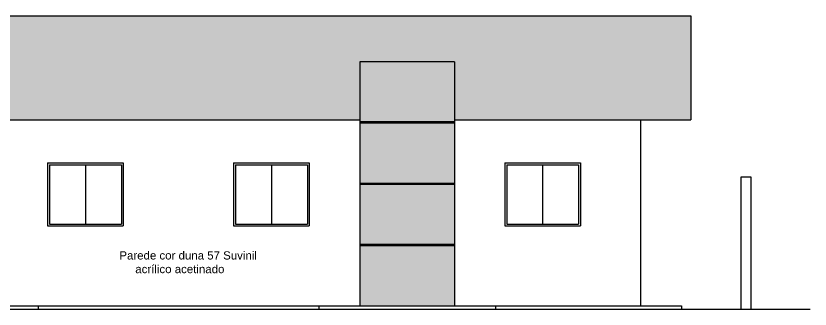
# Model space of a CAD drawing. Header units: millimetres. Extents: x 562 to 1062, y -27 to 300.
# Drawn here: x 841.92 to 854.51, y 295.84 to 300.49 of the extents above; entities that cross this region are included whole.
import ezdxf

# ---------------------------------------------------------------- set-up
doc = ezdxf.new("R2010")
doc.units = ezdxf.units.MM
doc.header["$LTSCALE"] = 0.04
for name, color, linetype in [('03', 3, 'Continuous'), ('05', 5, 'Continuous'), ('2', 2, 'Continuous'), ('CALCADA', 4, 'Continuous')]:
    doc.layers.add(name, color=color, linetype=linetype)
doc.styles.get("Standard").update_dxf_attribs({"font": 'arial.ttf'})

msp = doc.modelspace()

# ---------------------------------------------------------------- hatches: boundary and pattern name
at = {"layer": '03'}
h = msp.add_hatch(dxfattribs=at)
h.set_pattern_fill('TELHA2', color=256, scale=0.3, style=0)
h.set_pattern_definition([(125.2176, (-207.423276, 68.388973), (2.10000034906, -2.99999974996), [0.0624261, -6.1801698]), (160.71, (-207.459276, 68.439973), (5.10000155527, -1.7999959482), [0.0635688, -6.2933172]), (199.29, (-207.519276, 68.460973), (-5.10000155527, -1.7999959482), [0.0635688, -6.2933172]), (234.7824, (-207.579276, 68.439973), (-2.10000034906, -2.99999974996), [0.0624261, -6.1801698]), (270, (-207.61528, 68.38897), (0.3, -0.3), [0.03, -0.27]), (90, (-207.42328, 68.35897), (-0.3, 0.3), [0.03, -0.27]), (0, (-207.42328, 68.38297), (0.3, 0.3), [0.024, -0.276]), (0, (-207.42328, 68.35897), (0.3, 0.3), [0.024, -0.276]), (125.5377, (-207.399276, 68.397973), (-0.9000004721, 1.1999994744), [0.077421, -2.5032768]), (162.2553, (-207.444276, 68.460973), (-6.59999886937, 2.10000322881), [0.0787464, -7.7958963]), (197.7447, (-207.519276, 68.484973), (6.59999886937, 2.10000322881), [0.0787464, -7.7958963]), (234.4623, (-207.594276, 68.460973), (0.9000004721, 1.1999994744), [0.077421, -2.5032768]), (270, (-207.63928, 68.39797), (0.3, -0.3), [0.015, -0.285]), (90, (-207.39928, 68.38297), (-0.3, 0.3), [0.015, -0.285]), (0, (-207.69928, 68.38297), (0.3, 0.3), [0.06, -0.24]), (0, (-207.69928, 68.35897), (0.3, 0.3), [0.084, -0.216]), (84.8056, (-207.639276, 68.394973), (-0.2999985674, -3.000000201), [0.2650887, -3.0485196]), (95.1944, (-207.399276, 68.394973), (-0.2999985674, 3.000000201), [0.2650887, -3.0485196])])
h.paths.add_polyline_path([(840.123, 298.836), (840.123, 299.756), (841.623, 299.756), (841.623, 298.836), (847.373, 298.836), (847.373, 299.756), (848.873, 299.756), (848.873, 298.836), (852.623, 298.836), (852.623, 300.486), (821.873, 300.486), (821.873, 298.836), (832.873, 298.836), (832.873, 299.756), (834.373, 299.756), (834.373, 298.836)])
h = msp.add_hatch(dxfattribs=at)
h.set_pattern_fill('AR-SAND', color=256, scale=0.005, style=0)
h.set_pattern_definition([(37.5, (-207.69928, 68.35897), (-0.008000156, 0.24470662), [0, -0.19304, 0, -0.2159, 0, -0.206375]), (7.5, (-207.69928, 68.35897), (0.22476164, 0.35841255), [0, -0.10414, 0, -0.17399, 0, -0.066675]), (327.5, (-207.85549, 68.35897), (0.395496185, 0.000718592), [0, -0.0635, 0, -0.2286, 0, -0.29845]), (317.5, (-207.8555, 68.35897), (0.38177823, 0.11146466), [0, -0.03175, 0, -0.14986, 0, -0.17145])])
h.paths.add_polyline_path([(834.373, 298.804), (834.373, 299.756), (832.873, 299.756), (832.873, 298.804)])
h.paths.add_polyline_path([(832.873, 298.784), (832.873, 297.831), (834.373, 297.831), (834.373, 298.784)])
h.paths.add_polyline_path([(832.873, 297.811), (832.873, 296.859), (834.373, 296.859), (834.373, 297.811)])
h.paths.add_polyline_path([(832.873, 296.839), (832.873, 295.886), (834.373, 295.886), (834.373, 296.839)])
h.paths.add_polyline_path([(848.873, 298.804), (848.873, 299.756), (847.373, 299.756), (847.373, 298.804)])
h.paths.add_polyline_path([(848.873, 297.831), (848.873, 298.784), (847.373, 298.784), (847.373, 297.831)])
h.paths.add_polyline_path([(848.873, 296.859), (848.873, 297.811), (847.373, 297.811), (847.373, 296.859)])
h.paths.add_polyline_path([(847.373, 296.839), (847.373, 295.886), (848.873, 295.886), (848.873, 296.839)])
h.paths.add_polyline_path([(834.01, 297.636), (834.01, 298.007), (834.214, 298.007), (834.214, 297.636)], flags=9)

# ---------------------------------------------------------------- linework, layer by layer
for p, q in [((821.873, 300.486), (852.623, 300.486)), ((852.623, 300.486), (852.623, 298.836)), ((841.623, 298.836), (847.373, 298.836)), ((848.873, 298.836), (852.623, 298.836)), ((842.423, 298.156), (842.423, 297.156)), ((842.423, 298.156), (843.623, 298.156)), ((842.453, 298.126), (843.593, 298.126)), ((842.453, 298.126), (842.453, 297.186)), ((843.023, 298.126), (843.023, 297.186)), ((843.593, 298.126), (843.593, 297.186)), ((843.623, 298.156), (843.623, 297.156)), ((845.373, 298.156), (845.373, 297.156)), ((845.373, 298.156), (846.573, 298.156)), ((845.403, 298.126), (845.403, 297.186)), ((845.403, 298.126), (846.543, 298.126)), ((845.973, 298.126), (845.973, 297.186)), ((846.543, 298.126), (846.543, 297.186)), ((846.573, 298.156), (846.573, 297.156)), ((849.673, 298.156), (849.673, 297.156)), ((849.673, 298.156), (850.873, 298.156)), ((849.703, 298.126), (849.703, 297.186)), ((849.703, 298.126), (850.843, 298.126)), ((850.273, 298.126), (850.273, 297.186)), ((850.843, 298.126), (850.843, 297.186)), ((850.873, 298.156), (850.873, 297.156)), ((853.423, 297.936), (853.573, 297.936)), ((853.423, 295.836), (853.423, 297.936)), ((853.573, 297.936), (853.573, 295.836)), ((842.423, 297.156), (843.623, 297.156)), ((842.453, 297.186), (843.593, 297.186)), ((845.373, 297.156), (846.573, 297.156)), ((845.403, 297.186), (846.543, 297.186)), ((849.673, 297.156), (850.873, 297.156)), ((849.703, 297.186), (850.843, 297.186)), ((842.273, 295.886), (842.273, 295.836)), ((842.273, 295.886), (846.723, 295.886)), ((846.723, 295.886), (846.723, 295.836))]:
    msp.add_line(p, q, dxfattribs=at)
at = {"layer": '05'}
msp.add_line((797.667, 295.836), (854.514, 295.836), dxfattribs=at)
at = {"layer": '2'}
for p, q in [((848.873, 298.804), (847.373, 298.804)), ((848.873, 298.784), (847.373, 298.784)), ((848.873, 297.831), (847.373, 297.831)), ((848.873, 297.811), (847.373, 297.811)), ((848.873, 296.859), (847.373, 296.859)), ((848.873, 296.839), (847.373, 296.839))]:
    msp.add_line(p, q, dxfattribs=at)
at = {"layer": 'CALCADA'}
for p, q in [((847.373, 299.756), (847.373, 295.886)), ((848.873, 299.756), (847.373, 299.756)), ((848.873, 299.756), (848.873, 295.886)), ((851.823, 298.836), (851.823, 295.886)), ((839.473, 295.886), (842.273, 295.886)), ((846.723, 295.886), (849.523, 295.886)), ((849.523, 295.886), (852.473, 295.886)), ((849.523, 295.886), (849.523, 295.836)), ((852.473, 295.886), (852.473, 295.836))]:
    msp.add_line(p, q, dxfattribs=at)

# ---------------------------------------------------------------- texts
at = {"layer": '03', "insert": (843.561, 296.753), "char_height": 0.13, "attachment_point": 1}
msp.add_mtext('Parede cor duna 57 Suvinil\\P     acrílico acetinado', dxfattribs=at)

doc.saveas('drawing.dxf')
